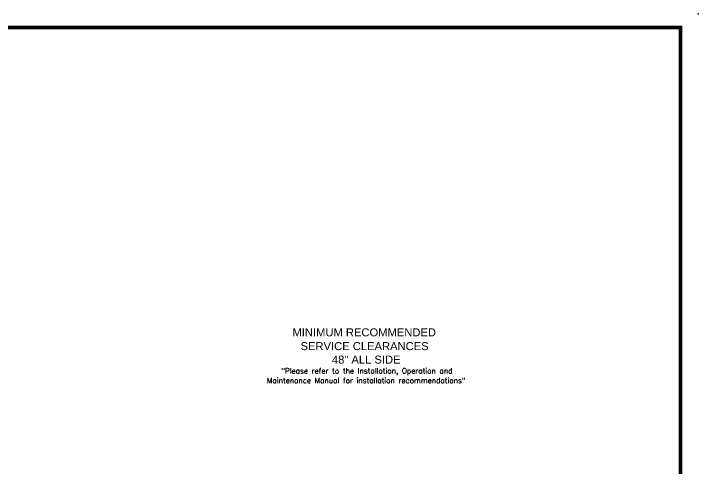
# Model space of a CAD drawing. Header units: inches. Extents: x 515 to 995, y -685 to -381.
# Drawn here: x 771.8 to 995.2, y -529.8 to -381.4 of the extents above; entities that cross this region are included whole.
import ezdxf
from ezdxf.enums import TextEntityAlignment as Align

# ---------------------------------------------------------------- set-up
doc = ezdxf.new("R2010")
doc.units = ezdxf.units.IN
doc.header["$MEASUREMENT"] = 0
doc.header["$PDSIZE"] = -1
doc.styles.add('dimentions', font='arial.ttf')
doc.styles.add('SIMPLEX', font='SIMPLEX')

msp = doc.modelspace()

# ---------------------------------------------------------------- linework, layer by layer
at = {"color": 7, "lineweight": 25}
msp.add_line((989.47, -677.52), (989.47, -385.92), dxfattribs=at)
at = {"color": 7, "lineweight": 25, "const_width": 1.17}
msp.add_lwpolyline([(522.91, -677.52), (989.47, -677.52), (989.47, -385.92), (522.91, -385.92), (522.91, -677.52)], dxfattribs=at)
at = {"color": 7, "lineweight": 25}
msp.add_point((995.25, -381.42), dxfattribs=at)

# ---------------------------------------------------------------- texts
at = {"color": 7, "lineweight": 25, "style": 'dimentions'}
for s, p in [('MINIMUM RECOMMENDED', (862.8, -486.71)), ('SERVICE CLEARANCES', (865.45, -491.2)), ('48" ALL SIDE ', (875.67, -495.59))]:
    msp.add_text(s, height=2.6136, dxfattribs=at).set_placement(p)
at = {"color": 7, "lineweight": 25, "style": 'SIMPLEX'}
for s, p in [('"Please refer to the Installation, Operation and', (887.1, -498.84)), ('Maintenance Manual for installation recommendations"', (886.89, -501.99))]:
    msp.add_text(s, height=1.7354, dxfattribs=at).set_placement(p, align=Align.CENTER)

doc.saveas('drawing.dxf')
